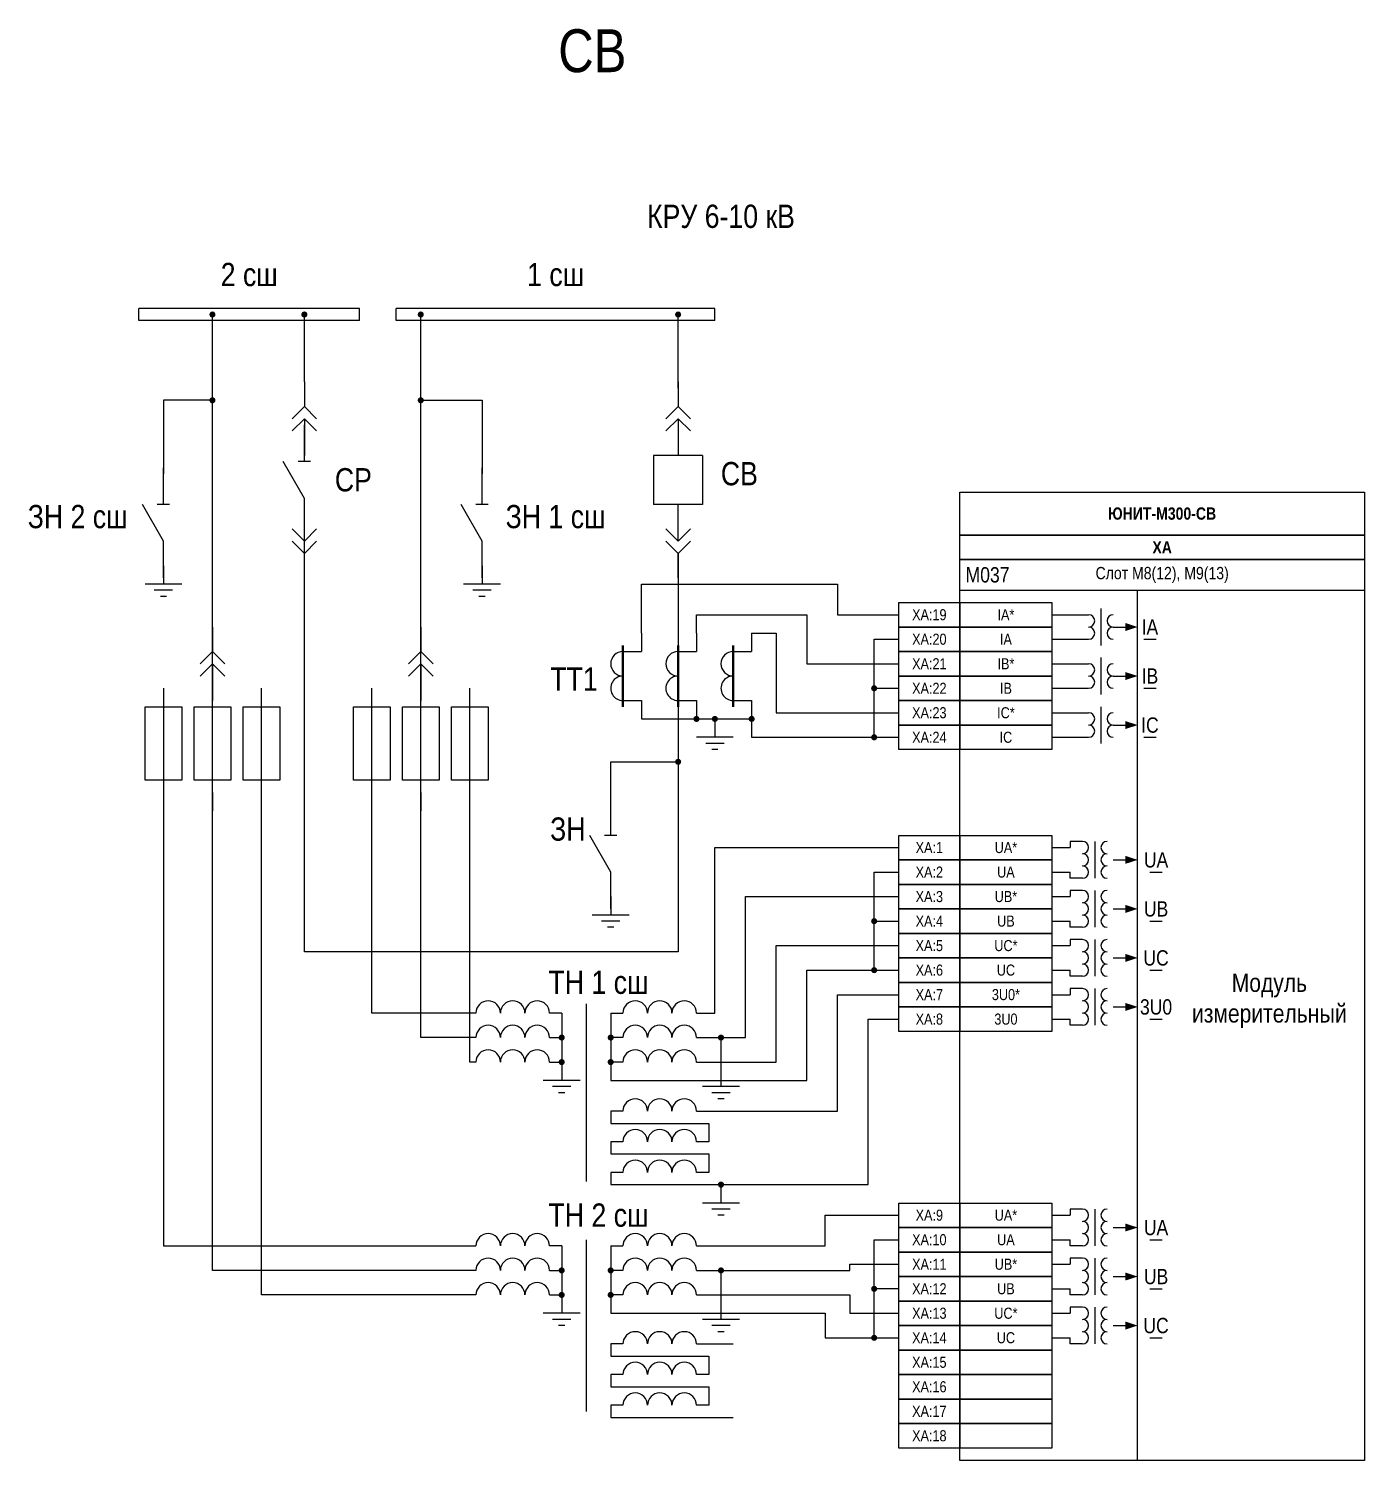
# Model space of a CAD drawing. Header units: millimetres. Extents: x 56 to 1718, y 114 to 1217.
# Drawn here: x 958 to 1176, y 293 to 526.7 of the extents above; entities that cross this region are included whole.
import ezdxf
from ezdxf.enums import TextEntityAlignment as Align

# ---------------------------------------------------------------- set-up
doc = ezdxf.new("R2010")
doc.units = ezdxf.units.MM
doc.layers.add('AM_4', color=3, linetype='Continuous', lineweight=25)
doc.layers.add('Основная', color=7, linetype='Continuous')
doc.styles.add('1.8_Gost_RD', font='ARIALN.TTF', dxfattribs={"height": 1.8})
doc.styles.add('2.5_Gost_RD', font='ARIALN.TTF', dxfattribs={"height": 2.5})
doc.styles.add('Narrow', font='ARIALN.TTF')
doc.styles.add('Вывод', font='ARIALN.TTF', dxfattribs={"height": 2.5})
doc.styles.add('Компонент', font='ARIALN.TTF', dxfattribs={"height": 3.5})

# ---------------------------------------------------------------- blocks, each defined once
blk = doc.blocks.new('*U1028')
at = {"ltscale": 0.25}
blk.add_line((0, 0), (3, 0), dxfattribs=at)
blk.add_lwpolyline([(2, 0, 1.3, 0, 0), (4, 0, 0, 0, 0)], format="xyseb", dxfattribs=at)
blk = doc.blocks.new('*U1080')
at = {"layer": 'Основная', "ltscale": 0.25}
for p, q in [((2, 2), (0, 0)), ((0, 0), (2, -2))]:
    blk.add_line(p, q, dxfattribs=at)
blk = doc.blocks.new('*U1046')
at = {"layer": 'Основная', "color": 0}
for p, q in [((0, 0), (0, 6)), ((0, -6), (0, -2))]:
    blk.add_line(p, q, dxfattribs=at)
at = {"ltscale": 0.25, "rotation": 89.99999999999999}
for p in [(0, 0), (0, -2)]:
    blk.add_blockref('*U1080', p, dxfattribs=at)
at = {"layer": 'Основная'}
for tag, height, style, p in [('ОУ1', 3.5, 'Компонент', (-5, 6)), ('В1', 2.5, 'Вывод', (3, 6)), ('ОУ2', 3.5, 'Компонент', (-5, -6)), ('В2', 2.5, 'Вывод', (3, -6))]:
    blk.add_attdef(tag, text='', height=height, dxfattribs=dict(at, style=style)).set_placement(p, align=Align.MIDDLE_CENTER)
blk = doc.blocks.new('*U1055')
at = {"layer": 'Основная', "color": 0}
for p, q in [((0, 6), (0, 2)), ((0, 0), (0, -6))]:
    blk.add_line(p, q, dxfattribs=at)
at = {"ltscale": 0.25, "xscale": -1, "rotation": 90}
for p in [(0, 2), (0, 0)]:
    blk.add_blockref('*U1080', p, dxfattribs=at)
at = {"layer": 'Основная'}
for tag, height, style, p in [('ОУ2', 3.5, 'Компонент', (-5, 6)), ('В2', 2.5, 'Вывод', (3, 6)), ('ОУ1', 3.5, 'Компонент', (-5, -6)), ('В1', 2.5, 'Вывод', (3, -6))]:
    blk.add_attdef(tag, text='', height=height, dxfattribs=dict(at, style=style)).set_placement(p, align=Align.MIDDLE_CENTER)
blk = doc.blocks.new('*U1056')
at = {"layer": 'Основная'}
for p, q in [((0, 0), (-8, 0)), ((-8, -8), (-8, 0)), ((0, -8), (0, 0)), ((0, -8), (-8, -8))]:
    blk.add_line(p, q, dxfattribs=at)
at = {"layer": 'Основная', "style": 'Компонент'}
blk.add_attdef('ОУ', text='', height=3.5, dxfattribs=at).set_placement((-15, -3), align=Align.MIDDLE_CENTER)
blk = doc.blocks.new('*U955')
at = {"layer": 'Основная', "color": 0}
blk.add_line((0, 0), (6, 3.43), dxfattribs=at)
blk = doc.blocks.new('*U17')
at = {"layer": 'Основная', "color": 0}
blk.add_line((0, -1), (0, 1), dxfattribs=at)
blk = doc.blocks.new('*U1059')
at = {"layer": 'Основная', "color": 0}
for p, q in [((-9, 0), (-3, 0)), ((3, 0), (9, 0))]:
    blk.add_line(p, q, dxfattribs=at)
at = {"ltscale": 0.25}
blk.add_blockref('*U17', (3, 0), dxfattribs=at)
at = {"layer": 'Основная', "ltscale": 0.25}
blk.add_blockref('*U955', (-3, 0), dxfattribs=at)
at = {"layer": 'Основная'}
for tag, height, style, p in [('ОУ', 3.5, 'Компонент', (0, 8)), ('В2', 2.5, 'Вывод', (-7, -2)), ('В1', 2.5, 'Вывод', (7, -2))]:
    blk.add_attdef(tag, text='', height=height, dxfattribs=dict(at, style=style)).set_placement(p, align=Align.MIDDLE_CENTER)
blk = doc.blocks.new('*U1058')
at = {"layer": 'Основная'}
for p, q in [((-3, 0), (3, 0)), ((-1.5, 1), (1.5, 1)), ((-0.5, 2), (0.5, 2)), ((0, -3), (0, 0))]:
    blk.add_line(p, q, dxfattribs=at)
blk = doc.blocks.new('*U1064')
at = {"layer": 'Основная', "color": 0}
for p, q in [((0, 0), (52, 0)), ((0, -2), (0, 0)), ((52, -2), (52, 0)), ((0, -2), (52, -2))]:
    blk.add_line(p, q, dxfattribs=at)
at = {"layer": 'Основная', "style": 'Компонент'}
blk.add_attdef('ОШ', text='', height=3.5, dxfattribs=at).set_placement((6, 4), align=Align.MIDDLE_CENTER)
blk = doc.blocks.new('*U1063')
at = {"layer": 'Основная', "color": 0}
for p, q in [((0, 0), (36, 0)), ((0, -2), (0, 0)), ((36, -2), (36, 0)), ((0, -2), (36, -2))]:
    blk.add_line(p, q, dxfattribs=at)
at = {"layer": 'Основная', "style": 'Компонент'}
blk.add_attdef('ОШ', text='', height=3.5, dxfattribs=at).set_placement((6, 4), align=Align.MIDDLE_CENTER)
blk = doc.blocks.new('*U1031')
at = {"ltscale": 0.35}
for centre in [(-4, 0), (0, 0), (4, 0)]:
    blk.add_arc(centre, 2, 0, 180, dxfattribs=at)
for tag, height, style, p in [('ОУ', 3.5, 'Компонент', (0, 8)), ('В1', 2.5, 'Вывод', (-6, -2)), ('В2', 2.5, 'Вывод', (6, -2))]:
    blk.add_attdef(tag, text='', height=height, dxfattribs=dict(at, style=style)).set_placement(p, align=Align.MIDDLE_CENTER)
blk = doc.blocks.new('*U314')
at = {"layer": 'Основная', "ltscale": 0.25}
blk.add_line((-1, 0), (1, 0), dxfattribs=at)
at = {"layer": 'Основная', "style": 'Вывод'}
blk.add_attdef('ОЦ', text='', height=2.5, dxfattribs=at).set_placement((0, 2), align=Align.MIDDLE_CENTER)
blk = doc.blocks.new('*U1077')
at = {"layer": 'Основная', "color": 0}
for p, q in [((-9, 0), (-3, 0)), ((3, 0), (9, 0))]:
    blk.add_line(p, q, dxfattribs=at)
at = {"ltscale": 0.25}
blk.add_blockref('*U17', (3, 0), dxfattribs=at)
at = {"layer": 'Основная', "ltscale": 0.25}
blk.add_blockref('*U955', (-3, 0), dxfattribs=at)
at = {"layer": 'Основная'}
for tag, height, style, p in [('ОУ', 3.5, 'Компонент', (0, 8)), ('В2', 2.5, 'Вывод', (-12, -2)), ('В1', 2.5, 'Вывод', (7, -2))]:
    blk.add_attdef(tag, text='', height=height, dxfattribs=dict(at, style=style)).set_placement(p, align=Align.MIDDLE_CENTER)
blk = doc.blocks.new('*U1037')
at = {"ltscale": 0.25}
for p, q in [((3, 7), (3, 4)), ((0, 4), (3, 4)), ((0, -4), (3, -4)), ((3, -4), (3, -7))]:
    blk.add_line(p, q, dxfattribs=at)
for centre, major_axis, start_param, end_param in [((0, 2), (0, -2), 3.141593, 6.283185), ((0, -2), (-2, 0), 4.712389, 7.853982)]:
    blk.add_ellipse(centre, major_axis=major_axis, ratio=1, start_param=start_param, end_param=end_param, dxfattribs=at)
at = {"layer": 'Основная', "color": 0, "lineweight": 50}
blk.add_line((0, -5), (0, 5), dxfattribs=at)
at = {"layer": 'Основная'}
for tag, height, style, p in [('В1', 2.5, 'Вывод', (5, 6)), ('ОУ', 3.5, 'Компонент', (-6, 0)), ('В2', 2.5, 'Вывод', (5, -6))]:
    blk.add_attdef(tag, text='', height=height, dxfattribs=dict(at, style=style)).set_placement(p, align=Align.MIDDLE_CENTER)
blk = doc.blocks.new('*U1078')
at = {"ltscale": 0.25}
for p, q in [((3, 7), (3, 4)), ((0, 4), (3, 4)), ((0, -4), (3, -4)), ((3, -4), (3, -7))]:
    blk.add_line(p, q, dxfattribs=at)
for centre, major_axis, start_param, end_param in [((0, 2), (0, -2), 3.141593, 6.283185), ((0, -2), (-2, 0), 4.712389, 7.853982)]:
    blk.add_ellipse(centre, major_axis=major_axis, ratio=1, start_param=start_param, end_param=end_param, dxfattribs=at)
at = {"layer": 'Основная', "color": 0, "lineweight": 50}
blk.add_line((0, -5), (0, 5), dxfattribs=at)
at = {"layer": 'Основная'}
for tag, height, style, p in [('В1', 2.5, 'Вывод', (5, 6)), ('ОУ', 3.5, 'Компонент', (-6, 0)), ('В2', 2.5, 'Вывод', (5, -6))]:
    blk.add_attdef(tag, text='', height=height, dxfattribs=dict(at, style=style)).set_placement(p, align=Align.MIDDLE_CENTER)

msp = doc.modelspace()

# ---------------------------------------------------------------- hatches: boundary and pattern name
at = {"ltscale": 100}
h = msp.add_hatch(color=256, dxfattribs=at)
h.dxf.hatch_style = 1
h.paths.add_polyline_path([(987.5, 480, -1), (988.5, 480, -1)])
h = msp.add_hatch(color=256, dxfattribs=at)
h.dxf.hatch_style = 1
h.paths.add_polyline_path([(1002.5, 480, -1), (1003.5, 480, -1)])
h = msp.add_hatch(color=256, dxfattribs=at)
h.dxf.hatch_style = 1
h.paths.add_polyline_path([(1021.5, 480, -1), (1022.5, 480, -1)])
h = msp.add_hatch(color=256, dxfattribs=at)
h.dxf.hatch_style = 1
h.paths.add_polyline_path([(1063.5, 480, -1), (1064.5, 480, -1)])
h = msp.add_hatch(color=256, dxfattribs=at)
h.dxf.hatch_style = 1
h.paths.add_polyline_path([(987.5, 466, -1), (988.5, 466, -1)])
h = msp.add_hatch(color=256, dxfattribs=at)
h.dxf.hatch_style = 1
h.paths.add_polyline_path([(1021.5, 466, -1), (1022.5, 466, -1)])
h = msp.add_hatch(color=256, dxfattribs=at)
h.dxf.hatch_style = 1
h.paths.add_polyline_path([(1095.5, 419, -1), (1096.5, 419, -1)])
h = msp.add_hatch(color=256, dxfattribs=at)
h.dxf.hatch_style = 1
h.paths.add_polyline_path([(1066.5, 414, -1), (1067.5, 414, -1)])
h = msp.add_hatch(color=256, dxfattribs=at)
h.dxf.hatch_style = 1
h.paths.add_polyline_path([(1069.5, 414, -1), (1070.5, 414, -1)])
h = msp.add_hatch(color=256, dxfattribs=at)
h.dxf.hatch_style = 1
h.paths.add_polyline_path([(1075.5, 414, -1), (1076.5, 414, -1)])
h = msp.add_hatch(color=256, dxfattribs=at)
h.dxf.hatch_style = 1
h.paths.add_polyline_path([(1095.5, 411, -1), (1096.5, 411, -1)])
h = msp.add_hatch(color=256, dxfattribs=at)
h.dxf.hatch_style = 1
h.paths.add_polyline_path([(1063.5, 407, -1), (1064.5, 407, -1)])
h = msp.add_hatch(color=256, dxfattribs=at)
h.dxf.hatch_style = 1
h.paths.add_polyline_path([(1095.5, 381, -1), (1096.5, 381, -1)])
h = msp.add_hatch(color=256, dxfattribs=at)
h.dxf.hatch_style = 1
h.paths.add_polyline_path([(1095.5, 373, -1), (1096.5, 373, -1)])
h = msp.add_hatch(color=256, dxfattribs=at)
h.dxf.hatch_style = 1
h.paths.add_polyline_path([(1044.5, 362, -1), (1045.5, 362, -1)])
h = msp.add_hatch(color=256, dxfattribs=at)
h.dxf.hatch_style = 1
h.paths.add_polyline_path([(1052.5, 362, -1), (1053.5, 362, -1)])
h = msp.add_hatch(color=256, dxfattribs=at)
h.dxf.hatch_style = 1
h.paths.add_polyline_path([(1070.5, 362, -1), (1071.5, 362, -1)])
h = msp.add_hatch(color=256, dxfattribs=at)
h.dxf.hatch_style = 1
h.paths.add_polyline_path([(1044.5, 358, -1), (1045.5, 358, -1)])
h = msp.add_hatch(color=256, dxfattribs=at)
h.dxf.hatch_style = 1
h.paths.add_polyline_path([(1052.5, 358, -1), (1053.5, 358, -1)])
h = msp.add_hatch(color=256, dxfattribs=at)
h.dxf.hatch_style = 1
h.paths.add_polyline_path([(1070.5, 338, -1), (1071.5, 338, -1)])
h = msp.add_hatch(color=256, dxfattribs=at)
h.dxf.hatch_style = 1
h.paths.add_polyline_path([(1044.5, 324, -1), (1045.5, 324, -1)])
h = msp.add_hatch(color=256, dxfattribs=at)
h.dxf.hatch_style = 1
h.paths.add_polyline_path([(1052.5, 324, -1), (1053.5, 324, -1)])
h = msp.add_hatch(color=256, dxfattribs=at)
h.dxf.hatch_style = 1
h.paths.add_polyline_path([(1070.5, 324, -1), (1071.5, 324, -1)])
h = msp.add_hatch(color=256, dxfattribs=at)
h.dxf.hatch_style = 1
h.paths.add_polyline_path([(1044.5, 320, -1), (1045.5, 320, -1)])
h = msp.add_hatch(color=256, dxfattribs=at)
h.dxf.hatch_style = 1
h.paths.add_polyline_path([(1052.5, 320, -1), (1053.5, 320, -1)])
h = msp.add_hatch(color=256, dxfattribs=at)
h.dxf.hatch_style = 1
h.paths.add_polyline_path([(1095.5, 321, -1), (1096.5, 321, -1)])
h = msp.add_hatch(color=256, dxfattribs=at)
h.dxf.hatch_style = 1
h.paths.add_polyline_path([(1095.5, 313, -1), (1096.5, 313, -1)])

# ---------------------------------------------------------------- linework, layer by layer
for p, q in [((1064, 477), (1064, 480)), ((1125, 431), (1131, 431)), ((1133, 432), (1133, 426)), ((1125, 427), (1131, 427)), ((1125, 423), (1131, 423)), ((1133, 424), (1133, 418)), ((1125, 419), (1131, 419)), ((1133, 416), (1133, 410)), ((1058, 414), (1071, 414)), ((1125, 415), (1131, 415)), ((1125, 411), (1131, 411)), ((1125, 393), (1128, 393)), ((1130, 394), (1128, 394)), ((1128, 394), (1128, 393)), ((1132, 394), (1132, 388)), ((1125, 389), (1128, 389)), ((1128, 388), (1128, 389)), ((1130, 388), (1128, 388)), ((1130, 386), (1128, 386)), ((1128, 386), (1128, 385)), ((1132, 386), (1132, 380)), ((1125, 385), (1128, 385)), ((1125, 381), (1128, 381)), ((1128, 380), (1128, 381)), ((1130, 380), (1128, 380)), ((1125, 377), (1128, 377)), ((1130, 378), (1128, 378)), ((1128, 378), (1128, 377)), ((1132, 378), (1132, 372)), ((1125, 373), (1128, 373)), ((1128, 372), (1128, 373)), ((1130, 372), (1128, 372)), ((1128, 370), (1128, 369)), ((1130, 370), (1128, 370)), ((1132, 370), (1132, 364)), ((1049, 367.5), (1049, 338.5)), ((1125, 369), (1128, 369)), ((1045, 366), (1043, 366)), ((1045, 366), (1045, 358)), ((1053, 366), (1055, 366)), ((1125, 365), (1128, 365)), ((1128, 364), (1128, 365)), ((1130, 364), (1128, 364)), ((1043, 362), (1045, 362)), ((1055, 362), (1053, 362)), ((1043, 358), (1045, 358)), ((1055, 358), (1053, 358)), ((1055, 350), (1053, 350)), ((1053, 350), (1053, 348)), ((1053, 348), (1069, 348)), ((1054, 345), (1053, 345)), ((1053, 345), (1053, 343)), ((1055, 345), (1054, 345)), ((1053, 343), (1069, 343)), ((1055, 340), (1053, 340)), ((1053, 340), (1053, 338)), ((1125, 333), (1128, 333)), ((1130, 334), (1128, 334)), ((1128, 334), (1128, 333)), ((1132, 334), (1132, 328)), ((1045, 328), (1043, 328)), ((1045, 328), (1045, 320)), ((1049, 329), (1049, 301)), ((1053, 328), (1055, 328)), ((1096, 313), (1096, 329)), ((1096, 329), (1100, 329)), ((1125, 329), (1128, 329)), ((1128, 328), (1128, 329)), ((1130, 328), (1128, 328)), ((1125, 325), (1128, 325)), ((1130, 326), (1128, 326)), ((1128, 326), (1128, 325)), ((1132, 326), (1132, 320)), ((1043, 324), (1045, 324)), ((1055, 324), (1053, 324)), ((1100, 321), (1096, 321)), ((1125, 321), (1128, 321)), ((1128, 320), (1128, 321)), ((1043, 320), (1045, 320)), ((1055, 320), (1053, 320)), ((1130, 320), (1128, 320)), ((1130, 318), (1128, 318)), ((1128, 318), (1128, 317)), ((1132, 318), (1132, 312)), ((1125, 317), (1128, 317)), ((1055, 312), (1053, 312)), ((1053, 312), (1053, 310)), ((1125, 313), (1128, 313)), ((1128, 312), (1128, 313)), ((1130, 312), (1128, 312)), ((1053, 310), (1069, 310)), ((1054, 307), (1053, 307)), ((1053, 307), (1053, 305)), ((1055, 307), (1054, 307)), ((1053, 305), (1069, 305)), ((1055, 302), (1053, 302)), ((1053, 302), (1053, 300))]:
    msp.add_line(p, q, dxfattribs=at)
for points in [[(988, 402), (988, 480)], [(1003, 469), (1003, 480)], [(1022, 402), (1022, 480)], [(988, 466), (980, 466), (980, 454)], [(1022, 466), (1032, 466), (1032, 454)], [(1064, 441), (1064, 376), (1003, 376), (1003, 445)], [(1058, 428), (1058, 436), (1090, 436), (1090, 431), (1100, 431)], [(1110, 435), (1176, 435)], [(1067, 428), (1067, 431), (1085, 431), (1085, 423), (1100, 423)], [(1076, 428), (1080, 428), (1080, 415), (1100, 415)], [(1096, 411), (1096, 427), (1100, 427)], [(980, 419), (980, 328), (1031, 328)], [(1096, 419), (1100, 419)], [(1071, 414), (1076, 414), (1076, 411), (1100, 411)], [(1053, 399), (1053, 407), (1064, 407)], [(1031, 324), (988, 324), (988, 402)], [(1031, 320), (996, 320), (996, 402)], [(1031, 362), (1022, 362), (1022, 402)], [(1031, 358), (1030, 358), (1030, 402)], [(1067, 366), (1070, 366), (1070, 393), (1100, 393)], [(1096, 373), (1096, 389), (1100, 389)], [(1067, 362), (1075, 362), (1075, 385), (1100, 385)], [(1096, 381), (1100, 381)], [(1067, 358), (1080, 358), (1080, 377), (1100, 377)], [(1031, 366), (1014, 366), (1014, 373)], [(1053, 366), (1053, 355), (1085, 355), (1085, 373), (1100, 373)], [(1067, 350), (1090, 350), (1090, 369), (1100, 369)], [(1072, 338), (1095, 338), (1095, 365), (1100, 365)], [(1071, 362), (1071, 356)], [(1069, 348), (1069, 345), (1067, 345)], [(1069, 343), (1069, 340), (1067, 340)], [(1053, 338), (1073, 338)], [(1067, 328), (1088, 328), (1088, 333), (1100, 333)], [(1053, 328), (1053, 317)], [(1067, 324), (1092, 324), (1092, 325), (1100, 325)], [(1071, 324), (1071, 318)], [(1067, 320), (1092, 320), (1092, 317), (1100, 317)], [(1053, 317), (1088, 317), (1088, 313), (1100, 313)], [(1067, 312), (1073, 312)], [(1069, 310), (1069, 307), (1067, 307)], [(1069, 305), (1069, 302), (1067, 302)], [(1053, 300), (1073, 300)]]:
    msp.add_lwpolyline(points, dxfattribs=at)
for points in [[(1064, 468), (1064, 477)], [(988, 335), (988, 419)], [(996, 335), (996, 419)], [(1014, 373), (1014, 419)], [(1022, 373), (1022, 419)], [(1030, 373), (1030, 419)], [(988, 402), (988, 399)], [(1022, 402), (1022, 399)]]:
    msp.add_lwpolyline(points)
for points in [[(1110, 451), (1176, 451), (1176, 444), (1110, 444)], [(1110, 444), (1176, 444), (1176, 440), (1110, 440)], [(1110, 440), (1176, 440), (1176, 293), (1110, 293)], [(1139, 435), (1176, 435), (1176, 293), (1139, 293)], [(1100, 433), (1110, 433), (1110, 429), (1100, 429)], [(1110, 433), (1125, 433), (1125, 429), (1110, 429)], [(1100, 429), (1110, 429), (1110, 425), (1100, 425)], [(1110, 429), (1125, 429), (1125, 425), (1110, 425)], [(1100, 425), (1110, 425), (1110, 421), (1100, 421)], [(1110, 425), (1125, 425), (1125, 421), (1110, 421)], [(1100, 421), (1110, 421), (1110, 417), (1100, 417)], [(1110, 421), (1125, 421), (1125, 417), (1110, 417)], [(1100, 417), (1110, 417), (1110, 413), (1100, 413)], [(1110, 417), (1125, 417), (1125, 413), (1110, 413)], [(1100, 413), (1110, 413), (1110, 409), (1100, 409)], [(1110, 413), (1125, 413), (1125, 409), (1110, 409)], [(1100, 395), (1110, 395), (1110, 391), (1100, 391)], [(1110, 395), (1125, 395), (1125, 391), (1110, 391)], [(1100, 391), (1110, 391), (1110, 387), (1100, 387)], [(1110, 391), (1125, 391), (1125, 387), (1110, 387)], [(1100, 387), (1110, 387), (1110, 383), (1100, 383)], [(1110, 387), (1125, 387), (1125, 383), (1110, 383)], [(1100, 383), (1110, 383), (1110, 379), (1100, 379)], [(1110, 383), (1125, 383), (1125, 379), (1110, 379)], [(1100, 379), (1110, 379), (1110, 375), (1100, 375)], [(1110, 379), (1125, 379), (1125, 375), (1110, 375)], [(1100, 375), (1110, 375), (1110, 371), (1100, 371)], [(1110, 375), (1125, 375), (1125, 371), (1110, 371)], [(1100, 371), (1110, 371), (1110, 367), (1100, 367)], [(1110, 371), (1125, 371), (1125, 367), (1110, 367)], [(1100, 367), (1110, 367), (1110, 363), (1100, 363)], [(1110, 367), (1125, 367), (1125, 363), (1110, 363)], [(1100, 335), (1110, 335), (1110, 331), (1100, 331)], [(1110, 335), (1125, 335), (1125, 331), (1110, 331)], [(1100, 331), (1110, 331), (1110, 327), (1100, 327)], [(1110, 331), (1125, 331), (1125, 327), (1110, 327)], [(1100, 327), (1110, 327), (1110, 323), (1100, 323)], [(1110, 327), (1125, 327), (1125, 323), (1110, 323)], [(1100, 323), (1110, 323), (1110, 319), (1100, 319)], [(1110, 323), (1125, 323), (1125, 319), (1110, 319)], [(1100, 319), (1110, 319), (1110, 315), (1100, 315)], [(1110, 319), (1125, 319), (1125, 315), (1110, 315)], [(1100, 315), (1110, 315), (1110, 311), (1100, 311)], [(1110, 315), (1125, 315), (1125, 311), (1110, 311)], [(1100, 311), (1110, 311), (1110, 307), (1100, 307)], [(1110, 311), (1125, 311), (1125, 307), (1110, 307)], [(1100, 307), (1110, 307), (1110, 303), (1100, 303)], [(1110, 307), (1125, 307), (1125, 303), (1110, 303)], [(1100, 303), (1110, 303), (1110, 299), (1100, 299)], [(1110, 303), (1125, 303), (1125, 299), (1110, 299)], [(1100, 299), (1110, 299), (1110, 295), (1100, 295)], [(1110, 299), (1125, 299), (1125, 295), (1110, 295)]]:
    msp.add_lwpolyline(points, close=True, dxfattribs=at)
for points in [[(977, 416), (983, 416), (983, 404), (977, 404)], [(985, 416), (991, 416), (991, 404), (985, 404)], [(993, 416), (999, 416), (999, 404), (993, 404)], [(1011, 416), (1017, 416), (1017, 404), (1011, 404)], [(1019, 416), (1025, 416), (1025, 404), (1019, 404)], [(1027, 416), (1033, 416), (1033, 404), (1027, 404)]]:
    msp.add_lwpolyline(points, close=True)
for centre, start, end in [((1131, 430), 270, 90), ((1135, 430), 90, 270), ((1131, 428), 270, 90), ((1135, 428), 90, 270), ((1131, 422), 270, 90), ((1135, 422), 90, 270), ((1131, 420), 270, 90), ((1135, 420), 90, 270), ((1131, 414), 270, 90), ((1135, 414), 90, 270), ((1131, 412), 270, 90), ((1135, 412), 90, 270), ((1130, 393), 270, 90), ((1134, 393), 90, 270), ((1130, 391), 270, 90), ((1134, 391), 90, 270), ((1130, 389), 270, 90), ((1134, 389), 90, 270), ((1130, 385), 270, 90), ((1134, 385), 90, 270), ((1130, 383), 270, 90), ((1134, 383), 90, 270), ((1130, 381), 270, 90), ((1134, 381), 90, 270), ((1130, 377), 270, 90), ((1134, 377), 90, 270), ((1130, 375), 270, 90), ((1130, 373), 270, 90), ((1134, 375), 90, 270), ((1134, 373), 90, 270), ((1130, 369), 270, 90), ((1134, 369), 90, 270), ((1130, 367), 270, 90), ((1134, 367), 90, 270), ((1130, 365), 270, 90), ((1134, 365), 90, 270), ((1130, 333), 270, 90), ((1130, 331), 270, 90), ((1134, 333), 90, 270), ((1134, 331), 90, 270), ((1130, 329), 270, 90), ((1134, 329), 90, 270), ((1130, 325), 270, 90), ((1134, 325), 90, 270), ((1130, 323), 270, 90), ((1134, 323), 90, 270), ((1130, 321), 270, 90), ((1134, 321), 90, 270), ((1130, 317), 270, 90), ((1134, 317), 90, 270), ((1130, 315), 270, 90), ((1134, 315), 90, 270), ((1130, 313), 270, 90), ((1134, 313), 90, 270)]:
    msp.add_arc(centre, 1, start, end, dxfattribs=at)

# ---------------------------------------------------------------- block references
at = {"ltscale": 0.25, "xscale": -1}
for name, p in [('*U1063', (1012, 481)), ('*U1064', (1070, 481))]:
    msp.add_blockref(name, p, dxfattribs=at)
at = {"ltscale": 0.25, "xscale": -1, "rotation": 180}
for name, p in [('*U1046', (1003, 463)), ('*U1046', (1064, 463)), ('*U1056', (1068, 449)), ('*U1055', (1003, 443)), ('*U1055', (1064, 443)), ('*U1046', (988, 423)), ('*U1046', (1022, 423))]:
    msp.add_blockref(name, p, dxfattribs=at)
at = {"ltscale": 0.25}
for name, p, rotation in [('*U1059', (1003, 453), 90.00000000000001), ('*U1077', (980, 446), 90.00000000000001), ('*U1059', (1032, 446), 90.00000000000001), ('*U1058', (980, 436), 180), ('*U1058', (1032, 436), 180), ('*U1058', (1070, 411), 180), ('*U1059', (1053, 392), 90.00000000000001), ('*U1058', (1053, 382), 180), ('*U1058', (1045, 355), 180), ('*U1058', (1071, 354), 180), ('*U1058', (1071, 335), 180), ('*U1058', (1045, 317), 180), ('*U1058', (1071, 316), 180)]:
    msp.add_blockref(name, p, dxfattribs=dict(at, rotation=rotation))
at = {"ltscale": 0.35}
for p, values in [((1141, 427), {'ОЦ': 'IA'}), ((1141, 419), {'ОЦ': 'IВ'}), ((1141, 411), {'ОЦ': 'IС'}), ((1142, 389), {'ОЦ': 'UА'}), ((1142, 381), {'ОЦ': 'UВ'}), ((1142, 373), {'ОЦ': 'UС'}), ((1142, 365), {'ОЦ': '3U0'}), ((1142, 329), {'ОЦ': 'UА'}), ((1142, 321), {'ОЦ': 'UВ'}), ((1142, 313), {'ОЦ': 'UС'})]:
    msp.add_blockref('*U314', p, dxfattribs=at).add_auto_attribs(values)
at = {"ltscale": 0.25}
for name, p in [('*U1078', (1055, 421)), ('*U1037', (1064, 421)), ('*U1037', (1073, 421))]:
    msp.add_blockref(name, p, dxfattribs=at)
at = {"ltscale": 0.35}
for name, p in [('*U1028', (1135, 429)), ('*U1028', (1135, 421)), ('*U1028', (1135, 413)), ('*U1028', (1135, 391)), ('*U1028', (1135, 383)), ('*U1028', (1135, 375)), ('*U1031', (1037, 366)), ('*U1031', (1061, 366)), ('*U1028', (1135, 367)), ('*U1031', (1037, 362)), ('*U1031', (1061, 362)), ('*U1031', (1037, 358)), ('*U1031', (1061, 358)), ('*U1031', (1061, 350)), ('*U1031', (1061, 345)), ('*U1031', (1061, 340)), ('*U1031', (1037, 328)), ('*U1031', (1061, 328)), ('*U1028', (1135, 331)), ('*U1031', (1037, 324)), ('*U1031', (1061, 324)), ('*U1028', (1135, 323)), ('*U1031', (1037, 320)), ('*U1031', (1061, 320)), ('*U1028', (1135, 315)), ('*U1031', (1061, 312)), ('*U1031', (1061, 307)), ('*U1031', (1061, 302))]:
    msp.add_blockref(name, p, dxfattribs=at)

# ---------------------------------------------------------------- texts
at = {"char_height": 3.8, "attachment_point": 5, "style": 'Narrow'}
for s, insert, width in [('\\pi-11.4,l11.4,t11.4;КРУ 6-10 кВ', (1071, 496), 53.3807), ('\\pi-11.4,l11.4,t11.4;2 сш', (994, 486.5), 18), ('\\pi-11.4,l11.4,t11.4;1 сш', (1044, 486.5), 49), ('\\pi-11.4,l11.4,t11.4;СВ', (1074, 454), 18.6904), ('\\pi-11.4,l11.4,t11.4;СР', (1011, 453), 18.6904), ('\\pi-11.4,l11.4,t11.4;ЗН 2 сш', (966, 447), 21), ('\\pi-11.4,l11.4,t11.4;ЗН 1 сш', (1044, 447), 21), ('\\pi-11.4,l11.4,t11.4;ТТ1', (1047, 420.5), 18.6904), ('\\pi-11.4,l11.4,t11.4;ЗН', (1046, 396), 18.6904), ('\\pi-11.4,l11.4,t11.4;ТН 1 сш ', (1051, 371), 17.6904), ('\\pi-11.4,l11.4,t11.4;ТН 2 сш', (1051, 333), 19.6904)]:
    msp.add_mtext(s, dxfattribs=dict(at, insert=insert, width=width))
at = {"ltscale": 100, "attachment_point": 5}
for s, insert, char_height, width, style in [('{\\fArial Narrow|b1|i0|c204|p34;ЮНИТ-М300-СВ}', (1143, 447.5), 2, 66, '1.8_Gost_RD'), ('{\\fArial Narrow|b1|i0|c204|p34;ХА}', (1143, 442), 2, 66, '1.8_Gost_RD'), ('М037', (1114.5, 437.5), 2.5, 11, '2.5_Gost_RD'), ('Слот М8(12), М9(13)', (1143, 437.5), 2, 66, '1.8_Gost_RD'), ('XA:19', (1105, 431), 1.8, 10, '1.8_Gost_RD'), ('IA*', (1117.5, 431), 1.8, 15, '1.8_Gost_RD'), ('XA:20', (1105, 427), 1.8, 10, '1.8_Gost_RD'), ('IA', (1117.5, 427), 1.8, 15, '1.8_Gost_RD'), ('XA:21', (1105, 423), 1.8, 10, '1.8_Gost_RD'), ('IВ*', (1117.5, 423), 1.8, 15, '1.8_Gost_RD'), ('XA:22', (1105, 419), 1.8, 10, '1.8_Gost_RD'), ('IВ', (1117.5, 419), 1.8, 15, '1.8_Gost_RD'), ('XA:23', (1105, 415), 1.8, 10, '1.8_Gost_RD'), ('IС*', (1117.5, 415), 1.8, 15, '1.8_Gost_RD'), ('XA:24', (1105, 411), 1.8, 10, '1.8_Gost_RD'), ('IC', (1117.5, 411), 1.8, 15, '1.8_Gost_RD'), ('XA:1', (1105, 393), 1.8, 10, '1.8_Gost_RD'), ('UA*', (1117.5, 393), 1.8, 15, '1.8_Gost_RD'), ('XA:2', (1105, 389), 1.8, 10, '1.8_Gost_RD'), ('UA', (1117.5, 389), 1.8, 15, '1.8_Gost_RD'), ('XA:3', (1105, 385), 1.8, 10, '1.8_Gost_RD'), ('UB*', (1117.5, 385), 1.8, 15, '1.8_Gost_RD'), ('XA:4', (1105, 381), 1.8, 10, '1.8_Gost_RD'), ('UB', (1117.5, 381), 1.8, 15, '1.8_Gost_RD'), ('XA:5', (1105, 377), 1.8, 10, '1.8_Gost_RD'), ('UC*', (1117.5, 377), 1.8, 15, '1.8_Gost_RD'), ('XA:6', (1105, 373), 1.8, 10, '1.8_Gost_RD'), ('UC', (1117.5, 373), 1.8, 15, '1.8_Gost_RD'), ('Модуль\\Pизмерительный', (1160.5, 368), 3, 31, '2.5_Gost_RD'), ('XA:7', (1105, 369), 1.8, 10, '1.8_Gost_RD'), ('3U0*', (1117.5, 369), 1.8, 15, '1.8_Gost_RD'), ('XA:8', (1105, 365), 1.8, 10, '1.8_Gost_RD'), ('3U0', (1117.5, 365), 1.8, 15, '1.8_Gost_RD'), ('XA:9', (1105, 333), 1.8, 10, '1.8_Gost_RD'), ('UА*', (1117.5, 333), 1.8, 15, '1.8_Gost_RD'), ('XA:10', (1105, 329), 1.8, 10, '1.8_Gost_RD'), ('UА', (1117.5, 329), 1.8, 15, '1.8_Gost_RD'), ('XA:11', (1105, 325), 1.8, 10, '1.8_Gost_RD'), ('UВ*', (1117.5, 325), 1.8, 15, '1.8_Gost_RD'), ('XA:12', (1105, 321), 1.8, 10, '1.8_Gost_RD'), ('UВ', (1117.5, 321), 1.8, 15, '1.8_Gost_RD'), ('XA:13', (1105, 317), 1.8, 10, '1.8_Gost_RD'), ('UС*', (1117.5, 317), 1.8, 15, '1.8_Gost_RD'), ('XA:14', (1105, 313), 1.8, 10, '1.8_Gost_RD'), ('UС', (1117.5, 313), 1.8, 15, '1.8_Gost_RD'), ('XA:15', (1105, 309), 1.8, 10, '1.8_Gost_RD'), ('XA:16', (1105, 305), 1.8, 10, '1.8_Gost_RD'), ('XA:17', (1105, 301), 1.8, 10, '1.8_Gost_RD'), ('XA:18', (1105, 297), 1.8, 10, '1.8_Gost_RD')]:
    msp.add_mtext(s, dxfattribs=dict(at, insert=insert, char_height=char_height, width=width, style=style))
at = {"layer": 'AM_4', "insert": (1050, 523), "char_height": 7, "width": 218, "attachment_point": 5, "style": 'Narrow'}
msp.add_mtext('\\pi-21,l21,t21;СВ', dxfattribs=at)

doc.saveas('drawing.dxf')
